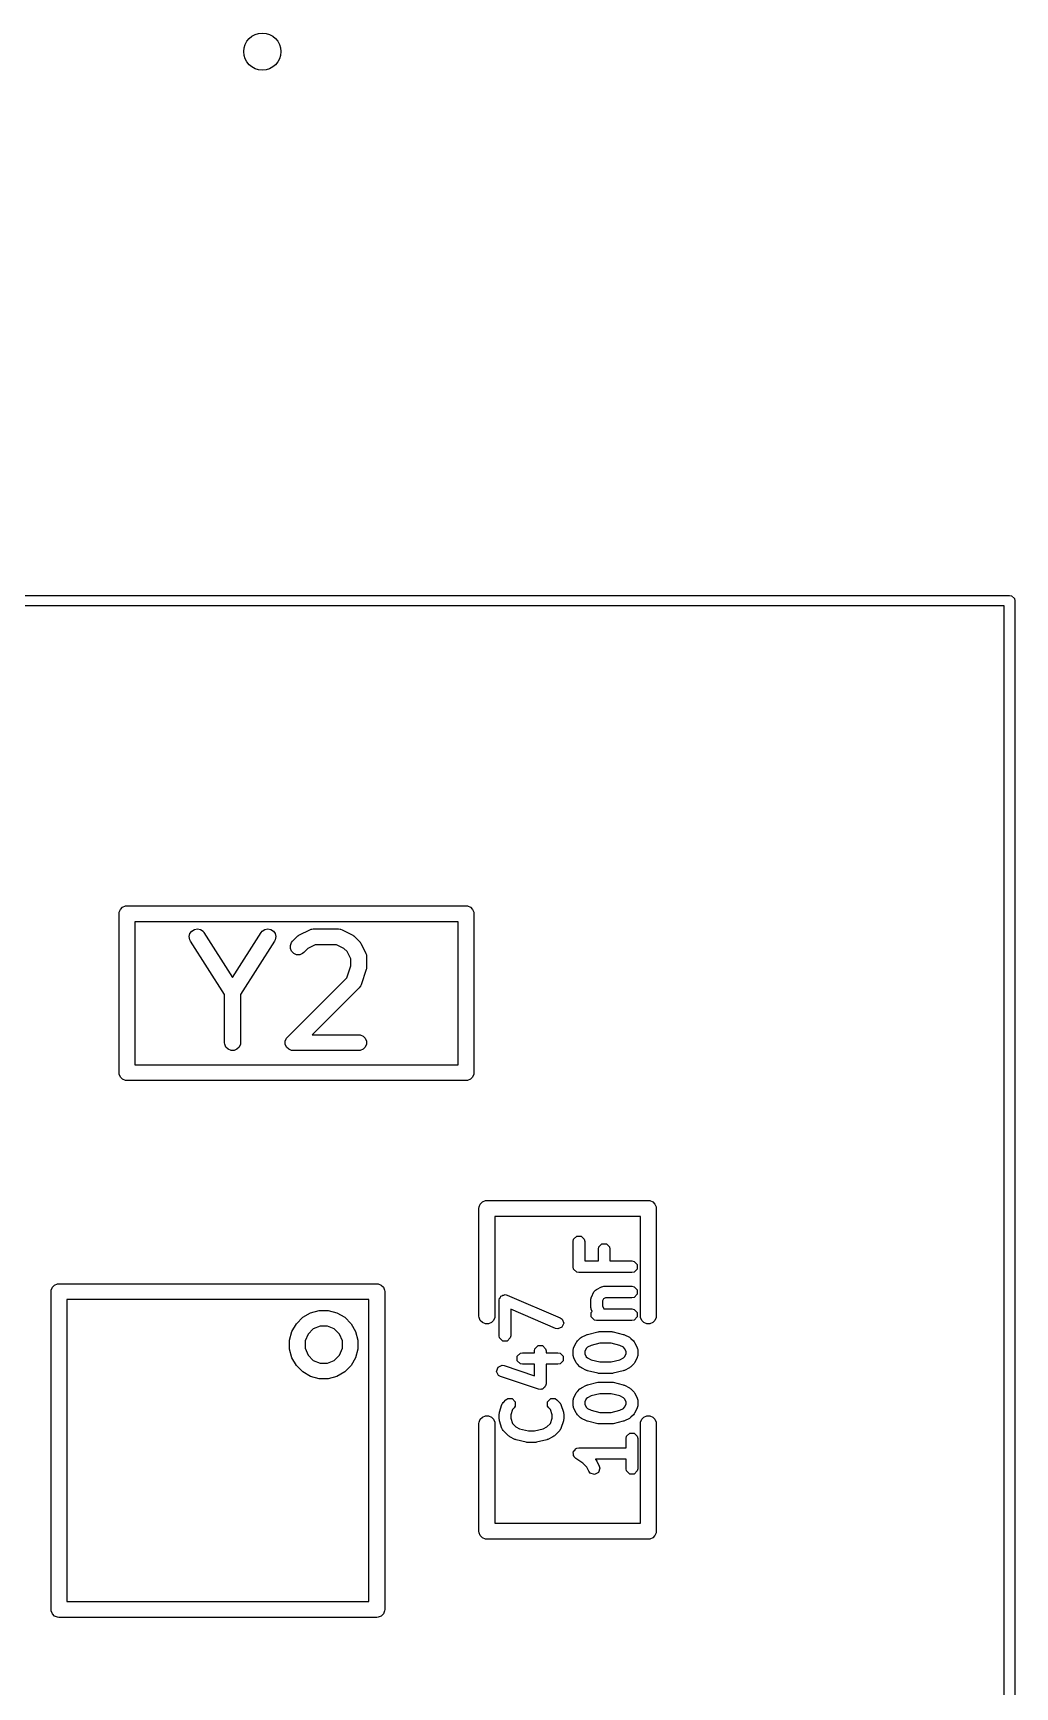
# Model space of a CAD drawing. Extents: x 3.77 to 7.16, y -4.93 to -3.32.
# Drawn here: x 6.561 to 6.926, y -3.932 to -3.317 of the extents above; entities that cross this region are included whole.
import ezdxf

# ---------------------------------------------------------------- set-up
doc = ezdxf.new("R2010")
doc.units = 0
doc.header["$MEASUREMENT"] = 0
doc.layers.add('BLACK', color=7, linetype='CONTINUOUS')

msp = doc.modelspace()

# ---------------------------------------------------------------- linework, layer by layer
at = {"layer": 'BLACK', "linetype": 'CONTINUOUS'}
for p, q in [((5.66451, -3.52581), (6.92435, -3.52581)), ((6.92435, -3.52581), (6.9251, -3.52596)), ((6.9251, -3.52596), (6.92617, -3.52703)), ((6.92617, -3.52703), (6.92632, -3.52778)), ((6.92632, -3.52778), (6.92632, -4.78762)), ((6.92238, -3.52975), (5.66648, -3.52975)), ((6.92238, -4.78566), (6.92238, -3.52975)), ((6.59337, -3.64416), (6.59342, -3.64358)), ((6.59337, -3.70321), (6.59337, -3.64416)), ((6.59342, -3.64358), (6.59386, -3.64252)), ((6.59386, -3.64252), (6.59468, -3.6417)), ((6.59468, -3.6417), (6.59574, -3.64126)), ((6.59574, -3.64126), (6.59632, -3.64121)), ((6.59632, -3.64121), (6.7223, -3.64121)), ((6.7223, -3.64121), (6.72288, -3.64126)), ((6.72288, -3.64126), (6.72394, -3.6417)), ((6.72394, -3.6417), (6.72476, -3.64252)), ((6.72476, -3.64252), (6.7252, -3.64358)), ((6.7252, -3.64358), (6.72526, -3.64416)), ((6.72526, -3.64416), (6.72526, -3.70321)), ((6.59927, -3.64711), (6.59927, -3.70026)), ((6.71935, -3.64711), (6.59927, -3.64711)), ((6.61949, -3.65266), (6.61974, -3.65153)), ((6.61974, -3.65153), (6.6204, -3.65059)), ((6.6204, -3.65059), (6.62137, -3.64997)), ((6.62137, -3.64997), (6.62251, -3.64977)), ((6.62251, -3.64977), (6.62363, -3.65002)), ((6.62363, -3.65002), (6.62458, -3.65068)), ((6.62458, -3.65068), (6.62493, -3.65114)), ((6.62493, -3.65114), (6.63556, -3.66785)), ((6.63556, -3.66785), (6.6462, -3.65114)), ((6.6462, -3.65114), (6.64655, -3.65068)), ((6.64655, -3.65068), (6.6475, -3.65002)), ((6.6475, -3.65002), (6.64862, -3.64977)), ((6.64862, -3.64977), (6.64976, -3.64997)), ((6.64976, -3.64997), (6.65073, -3.65059)), ((6.65073, -3.65059), (6.65139, -3.65153)), ((6.65139, -3.65153), (6.65164, -3.65266)), ((6.66049, -3.65196), (6.66424, -3.65008)), ((6.66424, -3.65008), (6.66478, -3.64988)), ((6.66478, -3.64988), (6.66489, -3.64987)), ((6.66489, -3.64987), (6.66498, -3.64983)), ((6.66498, -3.64983), (6.66556, -3.64977)), ((6.66556, -3.64977), (6.67493, -3.64977)), ((6.67493, -3.64977), (6.67551, -3.64983)), ((6.67551, -3.64983), (6.67561, -3.64987)), ((6.67561, -3.64987), (6.67571, -3.64988)), ((6.67571, -3.64988), (6.67626, -3.65008)), ((6.67626, -3.65008), (6.68, -3.65196)), ((6.71935, -3.70026), (6.71935, -3.64711)), ((6.61969, -3.65379), (6.61949, -3.65266)), ((6.61995, -3.65431), (6.61969, -3.65379)), ((6.63261, -3.67421), (6.61995, -3.65431)), ((6.65118, -3.65431), (6.63852, -3.67421)), ((6.65144, -3.65379), (6.65118, -3.65431)), ((6.65164, -3.65266), (6.65144, -3.65379)), ((6.65704, -3.6559), (6.65748, -3.65483)), ((6.65704, -3.65705), (6.65704, -3.6559)), ((6.65748, -3.65811), (6.65704, -3.65705)), ((6.65748, -3.65483), (6.65785, -3.65438)), ((6.65785, -3.65438), (6.65972, -3.65251)), ((6.65972, -3.65251), (6.65995, -3.65232)), ((6.65995, -3.65232), (6.66, -3.65227)), ((6.66, -3.65227), (6.66009, -3.65221)), ((6.66009, -3.65221), (6.66017, -3.65214)), ((6.66017, -3.65214), (6.66024, -3.65211)), ((6.66024, -3.65211), (6.66049, -3.65196)), ((6.66356, -3.65702), (6.66202, -3.65856)), ((6.66626, -3.65568), (6.66356, -3.65702)), ((6.67424, -3.65568), (6.66626, -3.65568)), ((6.67693, -3.65702), (6.67424, -3.65568)), ((6.67813, -3.65822), (6.67693, -3.65702)), ((6.68, -3.65196), (6.68025, -3.65211)), ((6.68025, -3.65211), (6.68032, -3.65214)), ((6.68032, -3.65214), (6.68041, -3.65221)), ((6.68041, -3.65221), (6.68049, -3.65227)), ((6.68049, -3.65227), (6.68055, -3.65232)), ((6.68055, -3.65232), (6.68077, -3.65251)), ((6.68077, -3.65251), (6.68265, -3.65438)), ((6.68265, -3.65438), (6.68283, -3.65461)), ((6.68283, -3.65461), (6.68289, -3.65466)), ((6.68289, -3.65466), (6.68295, -3.65475)), ((6.68295, -3.65475), (6.68301, -3.65483)), ((6.68301, -3.65483), (6.68304, -3.6549)), ((6.68304, -3.6549), (6.6832, -3.65515)), ((6.6832, -3.65515), (6.68507, -3.6589)), ((6.6583, -3.65893), (6.65748, -3.65811)), ((6.65936, -3.65937), (6.6583, -3.65893)), ((6.66051, -3.65937), (6.65936, -3.65937)), ((6.66158, -3.65893), (6.66051, -3.65937)), ((6.66202, -3.65856), (6.66158, -3.65893)), ((6.67798, -3.668), (6.67948, -3.66349)), ((6.67948, -3.66092), (6.67813, -3.65822)), ((6.67948, -3.66349), (6.67948, -3.66092)), ((6.68507, -3.6589), (6.68528, -3.65944)), ((6.68528, -3.65944), (6.68529, -3.65955)), ((6.68529, -3.65955), (6.68533, -3.65965)), ((6.68533, -3.65965), (6.68539, -3.66022)), ((6.68539, -3.66022), (6.68539, -3.66397)), ((6.65597, -3.69001), (6.67798, -3.668)), ((6.68523, -3.66491), (6.68336, -3.67053)), ((6.6853, -3.66462), (6.68523, -3.66491)), ((6.68533, -3.66455), (6.6853, -3.66462)), ((6.68534, -3.66444), (6.68533, -3.66455)), ((6.68536, -3.66434), (6.68534, -3.66444)), ((6.68539, -3.66397), (6.68536, -3.66426)), ((6.68536, -3.66426), (6.68536, -3.66434)), ((6.63261, -3.69209), (6.63261, -3.67421)), ((6.63852, -3.67421), (6.63852, -3.69209)), ((6.68265, -3.67168), (6.66519, -3.68914)), ((6.68301, -3.67124), (6.68265, -3.67168)), ((6.68305, -3.67114), (6.68301, -3.67124)), ((6.68312, -3.67106), (6.68305, -3.67114)), ((6.68336, -3.67053), (6.68312, -3.67106)), ((6.63267, -3.69267), (6.63261, -3.69209)), ((6.63311, -3.69373), (6.63267, -3.69267)), ((6.63392, -3.69455), (6.63311, -3.69373)), ((6.63499, -3.69499), (6.63392, -3.69455)), ((6.6372, -3.69455), (6.63614, -3.69499)), ((6.63802, -3.69373), (6.6372, -3.69455)), ((6.63846, -3.69267), (6.63802, -3.69373)), ((6.63852, -3.69209), (6.63846, -3.69267)), ((6.65517, -3.69152), (6.65561, -3.69045)), ((6.65517, -3.69267), (6.65517, -3.69152)), ((6.65561, -3.69373), (6.65517, -3.69267)), ((6.65561, -3.69045), (6.65597, -3.69001)), ((6.65642, -3.69455), (6.65561, -3.69373)), ((6.65749, -3.69499), (6.65642, -3.69455)), ((6.66519, -3.68914), (6.68243, -3.68914)), ((6.68243, -3.68914), (6.68301, -3.6892)), ((6.68301, -3.6892), (6.68407, -3.68964)), ((6.68407, -3.69455), (6.68301, -3.69499)), ((6.68407, -3.68964), (6.68489, -3.69045)), ((6.68489, -3.69373), (6.68407, -3.69455)), ((6.68489, -3.69045), (6.68533, -3.69152)), ((6.68533, -3.69267), (6.68489, -3.69373)), ((6.68533, -3.69152), (6.68533, -3.69267)), ((6.59927, -3.70026), (6.71935, -3.70026)), ((6.63614, -3.69499), (6.63499, -3.69499)), ((6.65806, -3.69505), (6.65749, -3.69499)), ((6.68243, -3.69505), (6.65806, -3.69505)), ((6.68301, -3.69499), (6.68243, -3.69505)), ((6.59342, -3.70379), (6.59337, -3.70321)), ((6.59386, -3.70486), (6.59342, -3.70379)), ((6.59468, -3.70567), (6.59386, -3.70486)), ((6.59574, -3.70611), (6.59468, -3.70567)), ((6.59632, -3.70617), (6.59574, -3.70611)), ((6.7223, -3.70617), (6.59632, -3.70617)), ((6.72288, -3.70611), (6.7223, -3.70617)), ((6.72394, -3.70567), (6.72288, -3.70611)), ((6.72476, -3.70486), (6.72394, -3.70567)), ((6.7252, -3.70379), (6.72476, -3.70486)), ((6.72526, -3.70321), (6.7252, -3.70379)), ((6.72715, -3.75369), (6.7272, -3.75311)), ((6.72715, -3.79369), (6.72715, -3.75369)), ((6.7272, -3.75311), (6.72764, -3.75205)), ((6.72764, -3.75205), (6.72846, -3.75123)), ((6.72846, -3.75123), (6.72952, -3.75079)), ((6.72952, -3.75079), (6.7301, -3.75073)), ((6.7301, -3.75073), (6.7901, -3.75073)), ((6.7901, -3.75073), (6.79068, -3.75079)), ((6.79068, -3.75079), (6.79174, -3.75123)), ((6.79174, -3.75123), (6.79255, -3.75205)), ((6.79255, -3.75205), (6.793, -3.75311)), ((6.793, -3.75311), (6.79305, -3.75369)), ((6.79305, -3.75369), (6.79305, -3.79369)), ((6.78715, -3.75664), (6.73305, -3.75664)), ((6.73305, -3.75664), (6.73305, -3.79369)), ((6.78715, -3.79369), (6.78715, -3.75664)), ((6.76214, -3.766), (6.7623, -3.76518)), ((6.76214, -3.77538), (6.76214, -3.766)), ((6.7623, -3.76518), (6.76347, -3.76402)), ((6.76347, -3.76402), (6.76511, -3.76402)), ((6.76511, -3.76402), (6.76628, -3.76518)), ((6.76628, -3.76518), (6.76644, -3.766)), ((6.76644, -3.766), (6.76644, -3.77323)), ((6.77152, -3.76882), (6.77168, -3.768)), ((6.77168, -3.768), (6.77285, -3.76683)), ((6.77285, -3.76683), (6.77449, -3.76683)), ((6.77449, -3.76683), (6.77566, -3.768)), ((6.77566, -3.768), (6.77582, -3.76882)), ((6.76644, -3.77323), (6.77152, -3.77323)), ((6.77152, -3.77323), (6.77152, -3.76882)), ((6.77582, -3.76882), (6.77582, -3.77323)), ((6.77582, -3.77323), (6.78399, -3.77323)), ((6.78399, -3.77323), (6.78481, -3.7734)), ((6.78481, -3.7734), (6.78598, -3.77456)), ((6.78598, -3.77456), (6.78598, -3.77621)), ((6.7623, -3.77621), (6.76214, -3.77538)), ((6.76347, -3.77737), (6.7623, -3.77621)), ((6.76429, -3.77753), (6.76347, -3.77737)), ((6.78399, -3.77753), (6.76429, -3.77753)), ((6.78481, -3.77737), (6.78399, -3.77753)), ((6.78598, -3.77621), (6.78481, -3.77737)), ((6.56809, -3.78463), (6.56815, -3.78406)), ((6.56809, -3.90274), (6.56809, -3.78463)), ((6.56815, -3.78406), (6.56859, -3.78299)), ((6.56859, -3.78299), (6.5694, -3.78218)), ((6.5694, -3.78218), (6.57047, -3.78174)), ((6.57047, -3.78174), (6.57104, -3.78168)), ((6.57104, -3.78168), (6.68915, -3.78168)), ((6.68915, -3.78168), (6.68973, -3.78174)), ((6.68973, -3.78174), (6.6908, -3.78218)), ((6.6908, -3.78218), (6.69161, -3.78299)), ((6.69161, -3.78299), (6.69205, -3.78406)), ((6.69205, -3.78406), (6.69211, -3.78463)), ((6.69211, -3.78463), (6.69211, -3.90274)), ((6.7348, -3.78707), (6.73511, -3.78676)), ((6.73511, -3.78676), (6.73529, -3.78635)), ((6.73529, -3.78635), (6.73567, -3.7862)), ((6.73567, -3.7862), (6.73597, -3.7859)), ((6.73597, -3.7859), (6.73641, -3.7859)), ((6.73641, -3.7859), (6.73682, -3.78574)), ((6.73682, -3.78574), (6.73759, -3.7859)), ((6.73759, -3.7859), (6.73761, -3.7859)), ((6.73761, -3.7859), (6.73762, -3.78591)), ((6.73762, -3.78591), (6.73764, -3.78591)), ((6.73764, -3.78591), (6.75734, -3.79436)), ((6.7688, -3.7871), (6.76887, -3.78676)), ((6.76887, -3.78676), (6.7689, -3.78672)), ((6.7689, -3.78672), (6.76893, -3.78662)), ((6.76893, -3.78662), (6.76987, -3.78474)), ((6.76987, -3.78474), (6.77013, -3.7844)), ((6.77013, -3.7844), (6.77017, -3.7843)), ((6.77017, -3.7843), (6.77029, -3.7842)), ((6.77029, -3.7842), (6.77039, -3.78408)), ((6.77039, -3.78408), (6.77049, -3.78404)), ((6.77049, -3.78404), (6.77083, -3.78378)), ((6.77083, -3.78378), (6.77271, -3.78284)), ((6.77271, -3.78284), (6.77281, -3.78281)), ((6.77281, -3.78281), (6.77285, -3.78278)), ((6.77285, -3.78278), (6.77319, -3.78271)), ((6.77319, -3.78271), (6.77352, -3.78262)), ((6.77352, -3.78262), (6.77356, -3.78264)), ((6.77356, -3.78264), (6.77367, -3.78262)), ((6.77367, -3.78262), (6.78399, -3.78262)), ((6.78399, -3.78262), (6.78481, -3.78278)), ((6.78481, -3.78675), (6.78399, -3.78692)), ((6.78481, -3.78278), (6.78598, -3.78394)), ((6.78598, -3.78559), (6.78481, -3.78675)), ((6.78598, -3.78394), (6.78598, -3.78559)), ((6.574, -3.78758), (6.574, -3.89979)), ((6.6862, -3.78758), (6.574, -3.78758)), ((6.66168, -3.79417), (6.66457, -3.7925)), ((6.66457, -3.7925), (6.6678, -3.79163)), ((6.6678, -3.79163), (6.67114, -3.79163)), ((6.67114, -3.79163), (6.67437, -3.7925)), ((6.67437, -3.7925), (6.67726, -3.79417)), ((6.6862, -3.89979), (6.6862, -3.78758)), ((6.73464, -3.78786), (6.73465, -3.78784)), ((6.73464, -3.78787), (6.73464, -3.78786)), ((6.73464, -3.78789), (6.73464, -3.78787)), ((6.73464, -3.80102), (6.73464, -3.78789)), ((6.73465, -3.78784), (6.7348, -3.78707)), ((6.75564, -3.79831), (6.73894, -3.79115)), ((6.73894, -3.79115), (6.73894, -3.80102)), ((6.76871, -3.78743), (6.7688, -3.7871)), ((6.76873, -3.78747), (6.76871, -3.78743)), ((6.76871, -3.78758), (6.76873, -3.78747)), ((6.76871, -3.79039), (6.76871, -3.78758)), ((6.76873, -3.7905), (6.76871, -3.79039)), ((6.76871, -3.79055), (6.76873, -3.7905)), ((6.7688, -3.79088), (6.76871, -3.79055)), ((6.76887, -3.79122), (6.7688, -3.79088)), ((6.7689, -3.79125), (6.76887, -3.79122)), ((6.76887, -3.79239), (6.76926, -3.792)), ((6.76887, -3.79403), (6.76887, -3.79239)), ((6.76893, -3.79136), (6.7689, -3.79125)), ((6.76926, -3.792), (6.76893, -3.79136)), ((6.7734, -3.78731), (6.77301, -3.78809)), ((6.77301, -3.78809), (6.77301, -3.78989)), ((6.77301, -3.78989), (6.77356, -3.791)), ((6.77418, -3.78692), (6.7734, -3.78731)), ((6.77356, -3.791), (6.77362, -3.79106)), ((6.77362, -3.79106), (6.78399, -3.79106)), ((6.78399, -3.78692), (6.77418, -3.78692)), ((6.78399, -3.79106), (6.78481, -3.79122)), ((6.78481, -3.79122), (6.78598, -3.79239)), ((6.78598, -3.79239), (6.78598, -3.79403)), ((6.65765, -3.79942), (6.65932, -3.79653)), ((6.65932, -3.79653), (6.66168, -3.79417)), ((6.66557, -3.79848), (6.66363, -3.80041)), ((6.6681, -3.79743), (6.66557, -3.79848)), ((6.67084, -3.79743), (6.6681, -3.79743)), ((6.67337, -3.79848), (6.67084, -3.79743)), ((6.67531, -3.80041), (6.67337, -3.79848)), ((6.67726, -3.79417), (6.67962, -3.79653)), ((6.67962, -3.79653), (6.68129, -3.79942)), ((6.7272, -3.79426), (6.72715, -3.79369)), ((6.72764, -3.79533), (6.7272, -3.79426)), ((6.72846, -3.79614), (6.72764, -3.79533)), ((6.72952, -3.79658), (6.72846, -3.79614)), ((6.73068, -3.79658), (6.72952, -3.79658)), ((6.73174, -3.79614), (6.73068, -3.79658)), ((6.73255, -3.79533), (6.73174, -3.79614)), ((6.733, -3.79426), (6.73255, -3.79533)), ((6.73305, -3.79369), (6.733, -3.79426)), ((6.75646, -3.79848), (6.75564, -3.79831)), ((6.75799, -3.79787), (6.75646, -3.79848)), ((6.75734, -3.79436), (6.75803, -3.79483)), ((6.75864, -3.79636), (6.75799, -3.79787)), ((6.75803, -3.79483), (6.75864, -3.79636)), ((6.77003, -3.79519), (6.76887, -3.79403)), ((6.77086, -3.79536), (6.77003, -3.79519)), ((6.78399, -3.79536), (6.77086, -3.79536)), ((6.78481, -3.79519), (6.78399, -3.79536)), ((6.78598, -3.79403), (6.78481, -3.79519)), ((6.7872, -3.79426), (6.78715, -3.79369)), ((6.78764, -3.79533), (6.7872, -3.79426)), ((6.78846, -3.79614), (6.78764, -3.79533)), ((6.78952, -3.79658), (6.78846, -3.79614)), ((6.79068, -3.79658), (6.78952, -3.79658)), ((6.79174, -3.79614), (6.79068, -3.79658)), ((6.79255, -3.79533), (6.79174, -3.79614)), ((6.793, -3.79426), (6.79255, -3.79533)), ((6.79305, -3.79369), (6.793, -3.79426)), ((6.65678, -3.80265), (6.65765, -3.79942)), ((6.65678, -3.80295), (6.65678, -3.80265)), ((6.65678, -3.80599), (6.65678, -3.80295)), ((6.66363, -3.80041), (6.66258, -3.80295)), ((6.66258, -3.80295), (6.66258, -3.80569)), ((6.67636, -3.80295), (6.67531, -3.80041)), ((6.67636, -3.80569), (6.67636, -3.80295)), ((6.68129, -3.79942), (6.68216, -3.80265)), ((6.68216, -3.80265), (6.68216, -3.80599)), ((6.7348, -3.80185), (6.73464, -3.80102)), ((6.73597, -3.80301), (6.7348, -3.80185)), ((6.73761, -3.80301), (6.73597, -3.80301)), ((6.73878, -3.80185), (6.73761, -3.80301)), ((6.73894, -3.80102), (6.73878, -3.80185)), ((6.74794, -3.80583), (6.7491, -3.80467)), ((6.7491, -3.80467), (6.75075, -3.80467)), ((6.75075, -3.80467), (6.75191, -3.80583)), ((6.76237, -3.80538), (6.7633, -3.8035)), ((6.7633, -3.8035), (6.76352, -3.80323)), ((6.76352, -3.80323), (6.76371, -3.80295)), ((6.76371, -3.80295), (6.76465, -3.80201)), ((6.76465, -3.80201), (6.76493, -3.80182)), ((6.76493, -3.80182), (6.7652, -3.8016)), ((6.7652, -3.8016), (6.76708, -3.80067)), ((6.76744, -3.80529), (6.76699, -3.80574)), ((6.76708, -3.80067), (6.76731, -3.8006)), ((6.76731, -3.8006), (6.76752, -3.8005)), ((6.76879, -3.80462), (6.76744, -3.80529)), ((6.76752, -3.8005), (6.77127, -3.79957)), ((6.77206, -3.8038), (6.76879, -3.80462)), ((6.77127, -3.79957), (6.77154, -3.79955)), ((6.77154, -3.79955), (6.77179, -3.7995)), ((6.77179, -3.7995), (6.77648, -3.7995)), ((6.77622, -3.8038), (6.77206, -3.8038)), ((6.77949, -3.80462), (6.77622, -3.8038)), ((6.77648, -3.7995), (6.77674, -3.79955)), ((6.77674, -3.79955), (6.77701, -3.79957)), ((6.77701, -3.79957), (6.78076, -3.8005)), ((6.78084, -3.80529), (6.77949, -3.80462)), ((6.78076, -3.8005), (6.78097, -3.8006)), ((6.78128, -3.80574), (6.78084, -3.80529)), ((6.78097, -3.8006), (6.7812, -3.80067)), ((6.7812, -3.80067), (6.78307, -3.8016)), ((6.78307, -3.8016), (6.78335, -3.80182)), ((6.78335, -3.80182), (6.78363, -3.80201)), ((6.78363, -3.80201), (6.78457, -3.80295)), ((6.78457, -3.80295), (6.78476, -3.80323)), ((6.78476, -3.80323), (6.78497, -3.8035)), ((6.78497, -3.8035), (6.78591, -3.80538)), ((6.65765, -3.80921), (6.65678, -3.80599)), ((6.65932, -3.81211), (6.65765, -3.80921)), ((6.66258, -3.80569), (6.66363, -3.80822)), ((6.66363, -3.80822), (6.66557, -3.81016)), ((6.66557, -3.81016), (6.6681, -3.81121)), ((6.6681, -3.81121), (6.67084, -3.81121)), ((6.67084, -3.81121), (6.67337, -3.81016)), ((6.67337, -3.81016), (6.67531, -3.80822)), ((6.67531, -3.80822), (6.67636, -3.80569)), ((6.68129, -3.80921), (6.67962, -3.81211)), ((6.68216, -3.80599), (6.68129, -3.80921)), ((6.74137, -3.80864), (6.74253, -3.80748)), ((6.74137, -3.81029), (6.74137, -3.80864)), ((6.74253, -3.81145), (6.74137, -3.81029)), ((6.74253, -3.80748), (6.74336, -3.80732)), ((6.74336, -3.81162), (6.74253, -3.81145)), ((6.74336, -3.80732), (6.74777, -3.80732)), ((6.74777, -3.80665), (6.74794, -3.80583)), ((6.74777, -3.80732), (6.74777, -3.80665)), ((6.75191, -3.80583), (6.75207, -3.80665)), ((6.75207, -3.80665), (6.75207, -3.80732)), ((6.75207, -3.80732), (6.75649, -3.80732)), ((6.75649, -3.80732), (6.75731, -3.80748)), ((6.75731, -3.81145), (6.75649, -3.81162)), ((6.75731, -3.80748), (6.75848, -3.80864)), ((6.75848, -3.81029), (6.75731, -3.81145)), ((6.75848, -3.80864), (6.75848, -3.81029)), ((6.76214, -3.80619), (6.76224, -3.80586)), ((6.76216, -3.80624), (6.76214, -3.80619)), ((6.76214, -3.80634), (6.76216, -3.80624)), ((6.76214, -3.80822), (6.76214, -3.80634)), ((6.76216, -3.80832), (6.76214, -3.80822)), ((6.76214, -3.80837), (6.76216, -3.80832)), ((6.76224, -3.8087), (6.76214, -3.80837)), ((6.76224, -3.80586), (6.7623, -3.80552)), ((6.7623, -3.80904), (6.76224, -3.8087)), ((6.7623, -3.80552), (6.76234, -3.80548)), ((6.76234, -3.80908), (6.7623, -3.80904)), ((6.76234, -3.80548), (6.76237, -3.80538)), ((6.76237, -3.80918), (6.76234, -3.80908)), ((6.7633, -3.81106), (6.76237, -3.80918)), ((6.76352, -3.81133), (6.7633, -3.81106)), ((6.76371, -3.81161), (6.76352, -3.81133)), ((6.76699, -3.80574), (6.76644, -3.80685)), ((6.76644, -3.80685), (6.76644, -3.80771)), ((6.76644, -3.80771), (6.76699, -3.80882)), ((6.76699, -3.80882), (6.76744, -3.80927)), ((6.76744, -3.80927), (6.76879, -3.80994)), ((6.76879, -3.80994), (6.77206, -3.81076)), ((6.77206, -3.81076), (6.77622, -3.81076)), ((6.77622, -3.81076), (6.77949, -3.80994)), ((6.77949, -3.80994), (6.78084, -3.80927)), ((6.78084, -3.80927), (6.78128, -3.80882)), ((6.78184, -3.80685), (6.78128, -3.80574)), ((6.78128, -3.80882), (6.78184, -3.80771)), ((6.78184, -3.80771), (6.78184, -3.80685)), ((6.78476, -3.81133), (6.78457, -3.81161)), ((6.78497, -3.81106), (6.78476, -3.81133)), ((6.78591, -3.80918), (6.78497, -3.81106)), ((6.78591, -3.80538), (6.78594, -3.80548)), ((6.78594, -3.80908), (6.78591, -3.80918)), ((6.78594, -3.80548), (6.78598, -3.80552)), ((6.78598, -3.80904), (6.78594, -3.80908)), ((6.78598, -3.80552), (6.78604, -3.80586)), ((6.78604, -3.8087), (6.78598, -3.80904)), ((6.78604, -3.80586), (6.78613, -3.80619)), ((6.78613, -3.80837), (6.78604, -3.8087)), ((6.78613, -3.80619), (6.78612, -3.80624)), ((6.78612, -3.80624), (6.78614, -3.80634)), ((6.78614, -3.80822), (6.78612, -3.80832)), ((6.78612, -3.80832), (6.78613, -3.80837)), ((6.78614, -3.80634), (6.78614, -3.80822)), ((6.66168, -3.81447), (6.65932, -3.81211)), ((6.66457, -3.81614), (6.66168, -3.81447)), ((6.6678, -3.817), (6.66457, -3.81614)), ((6.67114, -3.817), (6.6678, -3.817)), ((6.67437, -3.81614), (6.67114, -3.817)), ((6.67726, -3.81447), (6.67437, -3.81614)), ((6.67962, -3.81211), (6.67726, -3.81447)), ((6.73371, -3.81431), (6.73423, -3.81275)), ((6.73444, -3.81578), (6.73371, -3.81431)), ((6.73423, -3.81275), (6.7357, -3.81201)), ((6.73517, -3.8162), (6.73444, -3.81578)), ((6.74924, -3.82089), (6.73517, -3.8162)), ((6.7357, -3.81201), (6.73653, -3.81212)), ((6.73653, -3.81212), (6.74777, -3.81586)), ((6.74777, -3.81162), (6.74336, -3.81162)), ((6.74777, -3.81586), (6.74777, -3.81162)), ((6.75649, -3.81162), (6.75207, -3.81162)), ((6.75207, -3.81162), (6.75207, -3.81885)), ((6.76465, -3.81255), (6.76371, -3.81161)), ((6.76493, -3.81274), (6.76465, -3.81255)), ((6.7652, -3.81296), (6.76493, -3.81274)), ((6.76708, -3.81389), (6.7652, -3.81296)), ((6.76731, -3.81396), (6.76708, -3.81389)), ((6.76752, -3.81406), (6.76731, -3.81396)), ((6.77127, -3.81499), (6.76752, -3.81406)), ((6.77154, -3.81501), (6.77127, -3.81499)), ((6.77179, -3.81506), (6.77154, -3.81501)), ((6.77648, -3.81506), (6.77179, -3.81506)), ((6.77674, -3.81501), (6.77648, -3.81506)), ((6.77701, -3.81499), (6.77674, -3.81501)), ((6.78076, -3.81406), (6.77701, -3.81499)), ((6.78097, -3.81396), (6.78076, -3.81406)), ((6.7812, -3.81389), (6.78097, -3.81396)), ((6.78307, -3.81296), (6.7812, -3.81389)), ((6.78335, -3.81274), (6.78307, -3.81296)), ((6.78363, -3.81255), (6.78335, -3.81274)), ((6.78457, -3.81161), (6.78363, -3.81255)), ((6.75008, -3.82099), (6.74924, -3.82089)), ((6.75039, -3.82083), (6.75008, -3.82099)), ((6.75075, -3.82083), (6.75039, -3.82083)), ((6.7511, -3.82048), (6.75075, -3.82083)), ((6.75155, -3.82026), (6.7511, -3.82048)), ((6.75166, -3.81992), (6.75155, -3.82026)), ((6.75191, -3.81967), (6.75166, -3.81992)), ((6.75207, -3.81885), (6.75191, -3.81967)), ((6.76237, -3.82414), (6.7633, -3.82227)), ((6.7633, -3.82227), (6.76352, -3.82199)), ((6.76352, -3.82199), (6.76371, -3.82171)), ((6.76371, -3.82171), (6.76465, -3.82077)), ((6.76465, -3.82077), (6.76493, -3.82058)), ((6.76493, -3.82058), (6.7652, -3.82037)), ((6.7652, -3.82037), (6.76708, -3.81943)), ((6.76708, -3.81943), (6.76731, -3.81937)), ((6.76731, -3.81937), (6.76752, -3.81927)), ((6.76879, -3.82338), (6.76744, -3.82406)), ((6.76752, -3.81927), (6.77127, -3.81833)), ((6.77206, -3.82256), (6.76879, -3.82338)), ((6.77127, -3.81833), (6.77154, -3.81831)), ((6.77154, -3.81831), (6.77179, -3.81826)), ((6.77179, -3.81826), (6.77648, -3.81826)), ((6.77622, -3.82256), (6.77206, -3.82256)), ((6.77949, -3.82338), (6.77622, -3.82256)), ((6.77648, -3.81826), (6.77674, -3.81831)), ((6.77674, -3.81831), (6.77701, -3.81833)), ((6.77701, -3.81833), (6.78076, -3.81927)), ((6.78084, -3.82406), (6.77949, -3.82338)), ((6.78076, -3.81927), (6.78097, -3.81937)), ((6.78097, -3.81937), (6.7812, -3.81943)), ((6.7812, -3.81943), (6.78307, -3.82037)), ((6.78307, -3.82037), (6.78335, -3.82058)), ((6.78335, -3.82058), (6.78363, -3.82077)), ((6.78363, -3.82077), (6.78457, -3.82171)), ((6.78457, -3.82171), (6.78476, -3.82199)), ((6.78476, -3.82199), (6.78497, -3.82227)), ((6.78497, -3.82227), (6.78591, -3.82414)), ((6.73464, -3.8301), (6.73471, -3.82977)), ((6.73471, -3.82977), (6.73475, -3.82942)), ((6.73475, -3.82942), (6.73569, -3.82661)), ((6.73569, -3.82661), (6.73574, -3.82652)), ((6.73574, -3.82647), (6.73593, -3.82618)), ((6.73574, -3.82652), (6.73574, -3.82647)), ((6.73593, -3.82618), (6.7361, -3.82588)), ((6.7361, -3.82588), (6.73615, -3.82586)), ((6.73615, -3.82586), (6.73621, -3.82577)), ((6.73621, -3.82577), (6.73715, -3.82483)), ((6.73715, -3.82483), (6.73784, -3.82437)), ((6.73784, -3.82437), (6.73949, -3.82437)), ((6.73961, -3.82845), (6.73894, -3.83045)), ((6.73949, -3.82437), (6.74065, -3.82553)), ((6.74019, -3.82787), (6.73961, -3.82845)), ((6.74065, -3.82717), (6.74019, -3.82787)), ((6.74065, -3.82553), (6.74065, -3.82717)), ((6.75263, -3.82553), (6.75379, -3.82437)), ((6.75263, -3.82717), (6.75263, -3.82553)), ((6.75309, -3.82787), (6.75263, -3.82717)), ((6.75367, -3.82845), (6.75309, -3.82787)), ((6.75434, -3.83045), (6.75367, -3.82845)), ((6.75379, -3.82437), (6.75544, -3.82437)), ((6.75544, -3.82437), (6.75613, -3.82483)), ((6.75613, -3.82483), (6.75707, -3.82577)), ((6.75707, -3.82577), (6.75713, -3.82586)), ((6.75713, -3.82586), (6.75718, -3.82588)), ((6.75718, -3.82588), (6.75735, -3.82618)), ((6.75735, -3.82618), (6.75754, -3.82647)), ((6.75754, -3.82647), (6.75754, -3.82652)), ((6.75754, -3.82652), (6.75759, -3.82661)), ((6.75759, -3.82661), (6.75853, -3.82942)), ((6.75853, -3.82942), (6.75857, -3.82977)), ((6.75857, -3.82977), (6.75864, -3.8301)), ((6.76214, -3.82495), (6.76224, -3.82462)), ((6.76216, -3.825), (6.76214, -3.82495)), ((6.76214, -3.8251), (6.76216, -3.825)), ((6.76214, -3.82698), (6.76214, -3.8251)), ((6.76216, -3.82709), (6.76214, -3.82698)), ((6.76214, -3.82713), (6.76216, -3.82709)), ((6.76224, -3.82746), (6.76214, -3.82713)), ((6.76224, -3.82462), (6.7623, -3.82428)), ((6.7623, -3.8278), (6.76224, -3.82746)), ((6.7623, -3.82428), (6.76234, -3.82425)), ((6.76234, -3.82784), (6.7623, -3.8278)), ((6.76234, -3.82425), (6.76237, -3.82414)), ((6.76237, -3.82794), (6.76234, -3.82784)), ((6.7633, -3.82982), (6.76237, -3.82794)), ((6.76352, -3.83009), (6.7633, -3.82982)), ((6.76699, -3.8245), (6.76644, -3.82561)), ((6.76644, -3.82561), (6.76644, -3.82647)), ((6.76644, -3.82647), (6.76699, -3.82758)), ((6.76744, -3.82406), (6.76699, -3.8245)), ((6.76699, -3.82758), (6.76744, -3.82803)), ((6.76744, -3.82803), (6.76879, -3.8287)), ((6.76879, -3.8287), (6.77206, -3.82952)), ((6.77206, -3.82952), (6.77622, -3.82952)), ((6.77622, -3.82952), (6.77949, -3.8287)), ((6.77949, -3.8287), (6.78084, -3.82803)), ((6.78128, -3.8245), (6.78084, -3.82406)), ((6.78084, -3.82803), (6.78128, -3.82758)), ((6.78184, -3.82561), (6.78128, -3.8245)), ((6.78128, -3.82758), (6.78184, -3.82647)), ((6.78184, -3.82647), (6.78184, -3.82561)), ((6.78497, -3.82982), (6.78476, -3.83009)), ((6.78591, -3.82794), (6.78497, -3.82982)), ((6.78591, -3.82414), (6.78594, -3.82425)), ((6.78594, -3.82784), (6.78591, -3.82794)), ((6.78594, -3.82425), (6.78598, -3.82428)), ((6.78598, -3.8278), (6.78594, -3.82784)), ((6.78598, -3.82428), (6.78604, -3.82462)), ((6.78604, -3.82746), (6.78598, -3.8278)), ((6.78604, -3.82462), (6.78613, -3.82495)), ((6.78613, -3.82713), (6.78604, -3.82746)), ((6.78613, -3.82495), (6.78612, -3.825)), ((6.78612, -3.825), (6.78614, -3.8251)), ((6.78614, -3.82698), (6.78612, -3.82709)), ((6.78612, -3.82709), (6.78613, -3.82713)), ((6.78614, -3.8251), (6.78614, -3.82698)), ((6.72715, -3.83369), (6.7272, -3.83311)), ((6.72715, -3.87369), (6.72715, -3.83369)), ((6.7272, -3.83311), (6.72764, -3.83205)), ((6.72764, -3.83205), (6.72846, -3.83123)), ((6.72846, -3.83123), (6.72952, -3.83079)), ((6.72952, -3.83079), (6.73068, -3.83079)), ((6.73068, -3.83079), (6.73174, -3.83123)), ((6.73174, -3.83123), (6.73255, -3.83205)), ((6.73255, -3.83205), (6.733, -3.83311)), ((6.733, -3.83311), (6.73305, -3.83369)), ((6.73305, -3.83369), (6.73305, -3.87073)), ((6.73464, -3.83198), (6.73464, -3.8301)), ((6.73471, -3.83232), (6.73464, -3.83198)), ((6.73475, -3.83266), (6.73471, -3.83232)), ((6.73569, -3.83547), (6.73475, -3.83266)), ((6.73574, -3.83557), (6.73569, -3.83547)), ((6.73574, -3.83562), (6.73574, -3.83557)), ((6.73593, -3.8359), (6.73574, -3.83562)), ((6.7361, -3.8362), (6.73593, -3.8359)), ((6.73894, -3.83045), (6.73894, -3.83163)), ((6.73894, -3.83163), (6.73961, -3.83363)), ((6.73961, -3.83363), (6.74088, -3.8349)), ((6.74088, -3.8349), (6.74223, -3.83558)), ((6.74223, -3.83558), (6.7455, -3.8364)), ((6.74778, -3.8364), (6.75105, -3.83558)), ((6.75105, -3.83558), (6.7524, -3.8349)), ((6.7524, -3.8349), (6.75367, -3.83363)), ((6.75367, -3.83363), (6.75434, -3.83163)), ((6.75434, -3.83163), (6.75434, -3.83045)), ((6.75735, -3.8359), (6.75718, -3.8362)), ((6.75754, -3.83562), (6.75735, -3.8359)), ((6.75759, -3.83547), (6.75754, -3.83557)), ((6.75754, -3.83557), (6.75754, -3.83562)), ((6.75853, -3.83266), (6.75759, -3.83547)), ((6.75857, -3.83232), (6.75853, -3.83266)), ((6.75864, -3.83198), (6.75857, -3.83232)), ((6.75864, -3.8301), (6.75864, -3.83198)), ((6.76371, -3.83038), (6.76352, -3.83009)), ((6.76465, -3.83131), (6.76371, -3.83038)), ((6.76493, -3.83151), (6.76465, -3.83131)), ((6.7652, -3.83172), (6.76493, -3.83151)), ((6.76708, -3.83266), (6.7652, -3.83172)), ((6.76731, -3.83272), (6.76708, -3.83266)), ((6.76752, -3.83282), (6.76731, -3.83272)), ((6.77127, -3.83376), (6.76752, -3.83282)), ((6.77154, -3.83377), (6.77127, -3.83376)), ((6.77179, -3.83382), (6.77154, -3.83377)), ((6.77648, -3.83382), (6.77179, -3.83382)), ((6.77674, -3.83377), (6.77648, -3.83382)), ((6.77701, -3.83376), (6.77674, -3.83377)), ((6.78076, -3.83282), (6.77701, -3.83376)), ((6.78097, -3.83272), (6.78076, -3.83282)), ((6.7812, -3.83266), (6.78097, -3.83272)), ((6.78307, -3.83172), (6.7812, -3.83266)), ((6.78335, -3.83151), (6.78307, -3.83172)), ((6.78363, -3.83131), (6.78335, -3.83151)), ((6.78457, -3.83038), (6.78363, -3.83131)), ((6.78476, -3.83009), (6.78457, -3.83038)), ((6.78715, -3.83369), (6.7872, -3.83311)), ((6.78715, -3.87073), (6.78715, -3.83369)), ((6.7872, -3.83311), (6.78764, -3.83205)), ((6.78764, -3.83205), (6.78846, -3.83123)), ((6.78846, -3.83123), (6.78952, -3.83079)), ((6.78952, -3.83079), (6.79068, -3.83079)), ((6.79068, -3.83079), (6.79174, -3.83123)), ((6.79174, -3.83123), (6.79255, -3.83205)), ((6.79255, -3.83205), (6.793, -3.83311)), ((6.793, -3.83311), (6.79305, -3.83369)), ((6.79305, -3.83369), (6.79305, -3.87369)), ((6.73615, -3.83622), (6.7361, -3.8362)), ((6.73621, -3.83631), (6.73615, -3.83622)), ((6.73808, -3.83819), (6.73621, -3.83631)), ((6.73837, -3.83838), (6.73808, -3.83819)), ((6.73864, -3.83859), (6.73837, -3.83838)), ((6.74052, -3.83953), (6.73864, -3.83859)), ((6.74075, -3.83959), (6.74052, -3.83953)), ((6.74096, -3.83969), (6.74075, -3.83959)), ((6.74471, -3.84063), (6.74096, -3.83969)), ((6.74497, -3.84065), (6.74471, -3.84063)), ((6.74523, -3.8407), (6.74497, -3.84065)), ((6.74805, -3.8407), (6.74523, -3.8407)), ((6.7455, -3.8364), (6.74778, -3.8364)), ((6.74831, -3.84065), (6.74805, -3.8407)), ((6.74857, -3.84063), (6.74831, -3.84065)), ((6.75232, -3.83969), (6.74857, -3.84063)), ((6.75253, -3.83959), (6.75232, -3.83969)), ((6.75276, -3.83953), (6.75253, -3.83959)), ((6.75464, -3.83859), (6.75276, -3.83953)), ((6.75491, -3.83838), (6.75464, -3.83859)), ((6.7552, -3.83819), (6.75491, -3.83838)), ((6.75707, -3.83631), (6.7552, -3.83819)), ((6.75713, -3.83622), (6.75707, -3.83631)), ((6.75718, -3.8362), (6.75713, -3.83622)), ((6.78184, -3.83918), (6.782, -3.83835)), ((6.78184, -3.84265), (6.78184, -3.83918)), ((6.782, -3.83835), (6.78317, -3.83719)), ((6.78317, -3.83719), (6.78481, -3.83719)), ((6.78481, -3.83719), (6.78598, -3.83835)), ((6.78598, -3.83835), (6.78614, -3.83918)), ((6.78614, -3.83918), (6.78614, -3.85043)), ((6.76218, -3.84439), (6.7623, -3.8442)), ((6.7623, -3.845), (6.76218, -3.84439)), ((6.7623, -3.84398), (6.76275, -3.84354)), ((6.7623, -3.8442), (6.7623, -3.84398)), ((6.7623, -3.84563), (6.7623, -3.845)), ((6.76246, -3.84578), (6.7623, -3.84563)), ((6.7625, -3.846), (6.76246, -3.84578)), ((6.7631, -3.84659), (6.7625, -3.846)), ((6.76275, -3.84354), (6.76309, -3.84302)), ((6.76309, -3.84302), (6.76331, -3.84297)), ((6.76573, -3.84835), (6.7631, -3.84659)), ((6.76331, -3.84297), (6.76347, -3.84282)), ((6.76347, -3.84282), (6.76429, -3.84265)), ((6.76429, -3.84265), (6.78184, -3.84265)), ((6.76721, -3.84983), (6.76573, -3.84835)), ((6.78184, -3.84695), (6.77042, -3.84695)), ((6.77042, -3.84695), (6.7705, -3.84704)), ((6.7705, -3.84704), (6.77069, -3.84732)), ((6.77069, -3.84732), (6.7709, -3.84759)), ((6.7709, -3.84759), (6.77184, -3.84947)), ((6.78184, -3.85043), (6.78184, -3.84695)), ((6.768, -3.85139), (6.76721, -3.84983)), ((6.76851, -3.85206), (6.768, -3.85139)), ((6.77007, -3.85258), (6.76851, -3.85206)), ((6.77154, -3.85184), (6.77007, -3.85258)), ((6.77206, -3.85028), (6.77154, -3.85184)), ((6.77184, -3.84947), (6.77206, -3.85028)), ((6.782, -3.85126), (6.78184, -3.85043)), ((6.78317, -3.85242), (6.782, -3.85126)), ((6.78481, -3.85242), (6.78317, -3.85242)), ((6.78598, -3.85126), (6.78481, -3.85242)), ((6.78614, -3.85043), (6.78598, -3.85126)), ((6.73305, -3.87073), (6.78715, -3.87073)), ((6.7272, -3.87426), (6.72715, -3.87369)), ((6.72764, -3.87533), (6.7272, -3.87426)), ((6.72846, -3.87614), (6.72764, -3.87533)), ((6.72952, -3.87658), (6.72846, -3.87614)), ((6.7301, -3.87664), (6.72952, -3.87658)), ((6.7901, -3.87664), (6.7301, -3.87664)), ((6.79068, -3.87658), (6.7901, -3.87664)), ((6.79174, -3.87614), (6.79068, -3.87658)), ((6.79255, -3.87533), (6.79174, -3.87614)), ((6.793, -3.87426), (6.79255, -3.87533)), ((6.79305, -3.87369), (6.793, -3.87426)), ((6.56815, -3.90332), (6.56809, -3.90274)), ((6.56859, -3.90438), (6.56815, -3.90332)), ((6.574, -3.89979), (6.6862, -3.89979)), ((6.69205, -3.90332), (6.69161, -3.90438)), ((6.69211, -3.90274), (6.69205, -3.90332)), ((6.5694, -3.9052), (6.56859, -3.90438)), ((6.57047, -3.90564), (6.5694, -3.9052)), ((6.57104, -3.90569), (6.57047, -3.90564)), ((6.68915, -3.90569), (6.57104, -3.90569)), ((6.68973, -3.90564), (6.68915, -3.90569)), ((6.6908, -3.9052), (6.68973, -3.90564)), ((6.69161, -3.90438), (6.6908, -3.9052))]:
    msp.add_line(p, q, dxfattribs=at)
at = {"layer": 'BLACK'}
msp.add_circle((6.64663, -3.32369), 0.00689, dxfattribs=at)
msp.add_circle((6.64663, -3.32369), 0.00689, dxfattribs=at)

doc.saveas('drawing.dxf')
